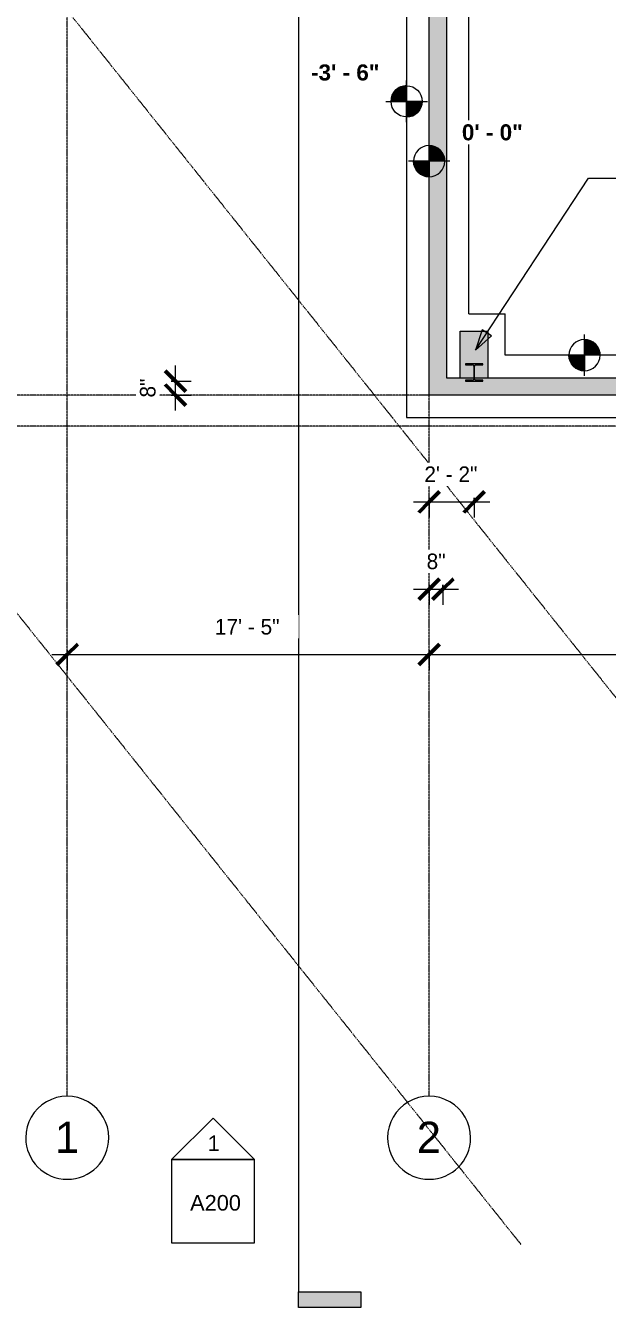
# Model space of a CAD drawing. Header units: inches. Extents: x -4066 to -1326, y 10241 to 12042.
# Drawn here: x -3592 to -3256, y 10291 to 11032 of the extents above; entities that cross this region are included whole.
import ezdxf

# ---------------------------------------------------------------- set-up
doc = ezdxf.new("R2010")
doc.units = ezdxf.units.IN
doc.header["$MEASUREMENT"] = 0
doc.linetypes.add('Double Dash 3_8_', pattern=[0.9999999999999999, 0.3749999999999999, -0.125, 0.125, -0.125, 0.125, -0.125])
doc.linetypes.add('Grid Line 1_2_', pattern=[0.8749999999999999, 0.4999999999999999, -0.125, 0.125, -0.125])
for name, color, linetype, lineweight in [('A-ANNO-DIMS', 211, 'Continuous', 9), ('A-ANNO-DIMS-96', 211, 'Continuous', 9), ('C-PROP-LINE', 91, 'Double Dash 3_8_', 9), ('G-ANNO-DIMS', 111, 'Continuous', 9), ('G-ANNO-SYMB', 111, 'Continuous', 9), ('G-ANNO-TEXT', 231, 'Continuous', 9), ('S-COLS', 52, 'Continuous', 13), ('S-FNDN', 32, 'Continuous', 13), ('S-GRID', 1, 'Continuous', 9), ('S-GRID-IDEN', 1, 'Continuous', 9)]:
    doc.layers.add(name, color=color, linetype=linetype, lineweight=lineweight)
doc.styles.add('Arial', font='arial.ttf', dxfattribs={"height": 17.99999999999998})
doc.styles.add('Arial_1', font='arial.ttf', dxfattribs={"height": 8.999999999999991})
doc.styles.add('Arial_B', font='arialbd.ttf', dxfattribs={"height": 9.285714285714281})
doc.styles.add('Century Gothic', font='', dxfattribs={"height": 8.999999999999991})
doc.styles.get('Century Gothic').set_extended_font_data('Century Gothic')
doc.dimstyles.new('OD__1_16__Tol__', dxfattribs={"dimscale": 12, "dimtxt": 9.39751442745773, "dimasz": 1, "dimexe": 0.75, "dimexo": 0.5000000000000001, "dimgap": 0.75, "dimtad": 1, "dimdec": 4, "dimrnd": 0.0625, "dimzin": 3, "dimdsep": 46, "dimlunit": 4, "dimtxsty": 'Century Gothic', "dimblk1": 'OBLIQUE', "dimblk2": 'OBLIQUE', "dimsah": 1, "dimcen": 0.09, "dimdle": 0.75, "dimazin": 0, "dimtfac": 1, "dimtdec": 4, "dimtix": 1, "dimtmove": 0, "dimatfit": 3, "dimfxl": 1, "dimtvp": 1, "dimtfill": 1, "dimfrac": 2, "dimtolj": 1, "dimtzin": 0, "dimarcsym": 2})

# ---------------------------------------------------------------- blocks, each defined once
blk = doc.blocks.new('W-Wide Flange-Column - W10X49-1629263-STRUCTURAL SCHEMATIC - 1ST FLOOR')
at = {"layer": 'S-COLS', "lineweight": 9}
h = blk.add_hatch(dxfattribs=at)
h.set_pattern_fill('FP_12', color=256, style=0, pattern_type=2)
h.set_pattern_definition([(45, (3332.703, -10831.386), (-9.503515139147199, 9.503515139147199), []), (45, (3332.703, -10816.986), (-9.503515139147199, 9.503515139147199), [])])
h.paths.add_polyline_path([(4.15503695344239, -4.990234374990563), (4.999999999996475, -4.990234374990734), (4.999999999996475, -4.431640624990847), (0.8613281249965893, -4.431640624990677), (0.3724300770668946, -4.229132422920372), (0.1699218749965894, -3.740234374990677), (0.1699218749965894, 3.740234375009436), (0.3724300770667241, 4.22913242293913), (0.8613281249969303, 4.431640625009435), (4.999999999996475, 4.431640625009265), (4.999999999996475, 4.990234375009151), (-5.000000000003467, 4.990234375009321), (-5.000000000003467, 4.431640625009435), (-0.8613281250030694, 4.431640625009435), (-0.3724300770738864, 4.22913242293913), (-0.1699218750035811, 3.740234375009436), (-0.1699218750035811, -3.740234374990677), (-0.3724300770737158, -4.229132422920372), (-0.8613281250047747, -4.431640624990677), (-5.000000000003467, -4.431640624990677), (-5.000000000003467, -4.990234374990563), (-3.000000000003069, -4.990234374990563)], flags=0)
for p, q in [((4.999999999999993, 4.990234374999829), (-5.000000000000004, 4.990234374999829)), ((-5.000000000000004, 4.990234374999829), (-5.000000000000004, 4.431640624999829)), ((-5.000000000000004, 4.431640624999829), (-0.8613281250000152, 4.431640624999829)), ((-0.169921875000006, 3.740234374999829), (-0.1699218750000061, -3.740234375000157)), ((0.169921874999994, -3.740234375000171), (0.1699218749999939, 3.740234374999824)), ((0.8613281249999939, 4.431640624999829), (4.999999999999993, 4.431640624999829)), ((4.999999999999993, 4.431640624999829), (4.999999999999993, 4.990234374999829)), ((-0.8613281250000059, -4.431640625000166), (-5.000000000000004, -4.431640625000166)), ((-5.000000000000004, -4.431640625000166), (-5.000000000000004, -4.990234375000167)), ((-5.000000000000004, -4.990234375000167), (4.999999999999993, -4.990234375000167)), ((4.999999999999993, -4.431640625000166), (0.8613281249999979, -4.431640625000167)), ((4.999999999999993, -4.990234375000167), (4.999999999999993, -4.431640625000166))]:
    blk.add_line(p, q, dxfattribs=at)
for centre, radius, start, end in [((-0.8613281250000059, 3.74023437499983), 0.6914062500000004, 2.671665932429354e-13, 90.00000000000081), ((0.8613281249999937, 3.74023437499983), 0.6914062499999991, 90.00000000000034, 180.0000000000005), ((-0.8613281250000059, -3.740234375000167), 0.6914062499999994, 269.9999999999999, 8.841942014468576e-13), ((0.8613281249999937, -3.740234375000167), 0.6914062500000004, 180.0000000000004, 270.0000000000001)]:
    blk.add_arc(centre, radius, start, end, dxfattribs=at)
blk = doc.blocks.new('Family - ___-1416994-STRUCTURAL SCHEMATIC - 1ST FLOOR')
at = {"layer": 'C-PROP-LINE'}
blk.add_line((-4057.769508634276, 11269.98041316882), (-3305.556177267425, 10327.31480616342), dxfattribs=at)
blk = doc.blocks.new('Family - ___-1442676-STRUCTURAL SCHEMATIC - 1ST FLOOR')
at = {"layer": 'C-PROP-LINE'}
blk.add_line((-4057.769508634273, 11654.76584374848), (-2998.51120984018, 10327.31480616342), dxfattribs=at)
blk = doc.blocks.new('Elevation - Detail Number-151647-STRUCTURAL SCHEMATIC - 1ST FLOOR')
at = {"layer": 'G-ANNO-SYMB'}
for p, q in [((0.2499999999999999, 0.2499999999999999), (-0.25, 0.2499999999999999)), ((-0.25, 0.2499999999999999), (-0.25, -0.2499999999999999)), ((0.2499999999999999, -0.2499999999999999), (0.2499999999999999, 0.2499999999999999)), ((-0.25, -0.2499999999999999), (0.2499999999999999, -0.2499999999999999))]:
    blk.add_line(p, q, dxfattribs=at)
blk = doc.blocks.new('Elevation - Detail Number-151370-STRUCTURAL SCHEMATIC - 1ST FLOOR')
at = {"layer": 'G-ANNO-SYMB'}
for p, q in [((-2.039103928658844e-44, 0.249999999999999), (-0.2499999999999995, -2.498001805406602e-16)), ((0.2499999999999996, -2.654126918244517e-16), (-2.039103928658844e-44, 0.249999999999999)), ((-0.2499999999999995, -2.498001805406602e-16), (0.2499999999999996, -2.498001805406602e-16))]:
    blk.add_line(p, q, dxfattribs=at)
blk = doc.blocks.new('Section - 3_32_ x 3_8_-54337-STRUCTURAL SCHEMATIC - 1ST FLOOR')
at = {"layer": 'G-ANNO-SYMB'}
blk.add_hatch(color=256, dxfattribs=at).paths.add_polyline_path([(-3.058655892988276e-44, 0.3749999999999998), (0, 0), (-0.09374999999999996, 0), (-0.09374999999999996, 0.3749999999999998)], flags=0)
for p, q in [((-3.058655892988276e-44, 0.3749999999999998), (-0.09374999999999996, 0.3749999999999998)), ((-0.09374999999999996, 0.3749999999999998), (-0.09374999999999996, 0)), ((0, 0), (-3.058655892988276e-44, 0.3749999999999998)), ((-0.09374999999999996, 0), (0, 0))]:
    blk.add_line(p, q, dxfattribs=at)
blk = doc.blocks.new('Grid - Grid Head - Circle-50561-STRUCTURAL SCHEMATIC - 1ST FLOOR')
at = {"layer": 'S-GRID-IDEN'}
for centre, start, end in [((3.326430646399931e-61, -4.078299540852453e-18), 359.9999999999996, 179.9999999999998), ((-3.063147132161011e-60, 3.755506388259091e-17), 179.9999999999998, 359.9999999999993)]:
    blk.add_arc(centre, 0.2500000000000002, start, end, dxfattribs=at)
blk = doc.blocks.new('DIMBLOCK22-STRUCTURAL SCHEMATIC - 1ST FLOOR')
at = {"layer": 'A-ANNO-DIMS-96', "lineweight": 50}
for p, q in [((-3505.223299036778, 10826.39539013942), (-3511.223299036778, 10832.39539013942)), ((-3505.223299036778, 10818.39539013942), (-3511.223299036778, 10824.39539013942)), ((-3505.223299036778, 10826.39539013942), (-3499.223299036778, 10820.39539013942)), ((-3505.223299036778, 10818.39539013942), (-3499.223299036778, 10812.39539013942))]:
    blk.add_line(p, q, dxfattribs=at)
at = {"layer": 'A-ANNO-DIMS-96'}
for p, q in [((-3505.223299036778, 10809.39539013942), (-3505.223299036778, 10835.39539013942)), ((-3507.708580411016, 10826.39539013942), (-3496.223299036778, 10826.39539013942)), ((-3505.223299036778, 10826.39539013942), (-3507.708580411017, 10826.39539013942)), ((-3507.708580411017, 10818.39539013942), (-3496.223299036778, 10818.39539013942)), ((-3505.223299036778, 10818.39539013942), (-3507.708580411017, 10818.39539013942))]:
    blk.add_line(p, q, dxfattribs=at)
at = {"layer": 'A-ANNO-DIMS-96', "color": 0, "insert": (-3525.759136263234, 10816.95079844732), "char_height": 8.999999999999998, "width": 13.06702006103646, "attachment_point": 1, "rotation": 89.99999999999963, "line_spacing_factor": 0.9845015114479527, "style": 'Century Gothic', "bg_fill": 3, "box_fill_scale": 1.25, "bg_fill_color": 256, "bg_fill_true_color": 13158600, "bg_fill_transparency": 0}
blk.add_mtext('8"', dxfattribs=at)
blk = doc.blocks.new('_Oblique')
at = {"color": 0, "linetype": 'ByBlock', "lineweight": -2}
blk.add_line((-0.5, -0.5), (0.5, 0.5), dxfattribs=at)
blk = doc.blocks.new('DIMBLOCK23-STRUCTURAL SCHEMATIC - 1ST FLOOR')
at = {"layer": 'A-ANNO-DIMS-96'}
for p, q in [((-3367.703253864362, 10756.582627154), (-3323.703253864361, 10756.582627154)), ((-3358.703253864362, 10759.06790852824), (-3358.703253864362, 10747.582627154)), ((-3358.703253864362, 10756.582627154), (-3358.703253864362, 10759.06790852824)), ((-3332.703253864361, 10759.06790852824), (-3332.703253864361, 10747.582627154)), ((-3332.703253864361, 10756.582627154), (-3332.703253864361, 10759.06790852824))]:
    blk.add_line(p, q, dxfattribs=at)
at = {"layer": 'A-ANNO-DIMS-96', "lineweight": 50}
for p, q in [((-3358.703253864362, 10756.582627154), (-3364.703253864362, 10750.582627154)), ((-3358.703253864362, 10756.582627154), (-3352.703253864362, 10762.582627154)), ((-3332.703253864361, 10756.582627154), (-3338.703253864361, 10750.582627154)), ((-3332.703253864361, 10756.582627154), (-3326.703253864361, 10762.582627154))]:
    blk.add_line(p, q, dxfattribs=at)
at = {"layer": 'A-ANNO-DIMS-96', "color": 0, "insert": (-3361.440361357961, 10777.11846438046), "char_height": 8.999999999999998, "width": 37.76905798463964, "attachment_point": 1, "line_spacing_factor": 0.9845015114479527, "style": 'Century Gothic', "bg_fill": 3, "box_fill_scale": 1.25, "bg_fill_color": 256, "bg_fill_true_color": 13158600, "bg_fill_transparency": 0}
blk.add_mtext('2\' - 2"', dxfattribs=at)
blk = doc.blocks.new('DIMBLOCK24-STRUCTURAL SCHEMATIC - 1ST FLOOR')
at = {"layer": 'A-ANNO-DIMS-96', "lineweight": 50}
for p, q in [((-3358.703253864362, 10706.22157942477), (-3352.703253864362, 10712.22157942477)), ((-3350.703253864362, 10706.22157942477), (-3344.703253864362, 10712.22157942477)), ((-3358.703253864362, 10706.22157942477), (-3364.703253864362, 10700.22157942477)), ((-3350.703253864362, 10706.22157942477), (-3356.703253864362, 10700.22157942477))]:
    blk.add_line(p, q, dxfattribs=at)
at = {"layer": 'A-ANNO-DIMS-96'}
for p, q in [((-3367.703253864362, 10706.22157942477), (-3341.703253864362, 10706.22157942477)), ((-3358.703253864362, 10708.70686079901), (-3358.703253864362, 10697.22157942477)), ((-3358.703253864362, 10706.22157942477), (-3358.703253864362, 10708.70686079901)), ((-3350.703253864362, 10708.70686079901), (-3350.703253864362, 10697.22157942477)), ((-3350.703253864362, 10706.22157942477), (-3350.703253864362, 10708.70686079901))]:
    blk.add_line(p, q, dxfattribs=at)
at = {"layer": 'A-ANNO-DIMS-96', "color": 0, "insert": (-3360.14784555646, 10726.75741665123), "char_height": 8.999999999999998, "width": 13.06702006103646, "attachment_point": 1, "line_spacing_factor": 0.9845015114479527, "style": 'Century Gothic', "bg_fill": 3, "box_fill_scale": 1.25, "bg_fill_color": 256, "bg_fill_true_color": 13158600, "bg_fill_transparency": 0}
blk.add_mtext('8"', dxfattribs=at)
blk = doc.blocks.new('Spot Elevations - Spot Elevation - Target Filled 2-1621861-STRUCTURAL SCHEMATIC - 1ST FLOOR')
at = {"layer": 'G-ANNO-DIMS'}
h = blk.add_hatch(color=256, dxfattribs=at)
edge = h.paths.add_edge_path(flags=0)
edge.add_line((1.249000902703301e-16, 0), (-0.09374999999999985, 0))
edge.add_arc((5.724587470723462e-16, -3.434752482434078e-16), 0.09375000000000037, 90.00000000000063, 180.0000000000002, ccw=False)
edge.add_line((1.249000902703301e-16, 0.09375000000000007), (1.249000902703301e-16, 0))
h = blk.add_hatch(color=256, dxfattribs=at)
edge = h.paths.add_edge_path(flags=0)
edge.add_line((1.249000902703301e-16, 0), (0.09375000000000029, 0))
edge.add_arc((2.289834988289385e-16, 6.245004513516504e-17), 0.09374999999999996, 269.99999999999955, 359.99999999999966, ccw=False)
edge.add_line((1.249000902703301e-16, -0.09375), (1.249000902703301e-16, 0))
for p, q in [((-2.706168622523819e-16, 0.1243846875261664), (-2.706168622523819e-16, -0.125)), ((1.249000902703301e-16, 0), (1.249000902703301e-16, 0.09375000000000007)), ((0.1250000000000001, 7.067913962433002e-16), (-0.1249999999999998, 7.067913962433002e-16)), ((-0.09374999999999985, 0), (1.249000902703301e-16, 0)), ((1.249000902703301e-16, 0), (1.249000902703301e-16, -0.09375)), ((0.09375000000000029, 0), (1.249000902703301e-16, 0))]:
    blk.add_line(p, q, dxfattribs=at)
blk.add_circle((1.249000902703301e-16, 0), 0.09375000000000007, dxfattribs=at)
for centre, radius, start, end in [((5.724587470723462e-16, -3.434752482434078e-16), 0.09375000000000037, 90.00000000000026, 179.9999999999999), ((2.289834988289385e-16, 6.245004513516504e-17), 0.09374999999999996, 269.9999999999992, 359.9999999999993)]:
    blk.add_arc(centre, radius, start, end, dxfattribs=at)
blk = doc.blocks.new('DIMBLOCK28-STRUCTURAL SCHEMATIC - 1ST FLOOR')
at = {"layer": 'A-ANNO-DIMS-96'}
for p, q in [((-3576.703253864363, 10668.41574586703), (-3358.703253864362, 10668.41574586703)), ((-3567.703253864363, 10670.90102724127), (-3567.703253864363, 10659.41574586703)), ((-3567.703253864363, 10668.41574586703), (-3567.703253864363, 10670.90102724127)), ((-3358.703253864362, 10670.90102724127), (-3358.703253864362, 10659.41574586703)), ((-3358.703253864362, 10668.41574586703), (-3358.703253864362, 10670.90102724127))]:
    blk.add_line(p, q, dxfattribs=at)
at = {"layer": 'A-ANNO-DIMS-96', "lineweight": 50}
for p, q in [((-3567.703253864363, 10668.41574586703), (-3573.703253864363, 10662.41574586703)), ((-3567.703253864363, 10668.41574586703), (-3561.703253864363, 10674.41574586703)), ((-3358.703253864362, 10668.41574586703), (-3364.703253864362, 10662.41574586703)), ((-3358.703253864362, 10668.41574586703), (-3352.703253864362, 10674.41574586703))]:
    blk.add_line(p, q, dxfattribs=at)
at = {"layer": 'A-ANNO-DIMS-96', "color": 0, "insert": (-3482.445783406299, 10688.95158309349), "char_height": 8.999999999999998, "width": 46.18207090064941, "attachment_point": 1, "line_spacing_factor": 0.9845015114479527, "style": 'Century Gothic', "bg_fill": 3, "box_fill_scale": 1.25, "bg_fill_color": 256, "bg_fill_true_color": 13158600, "bg_fill_transparency": 0}
blk.add_mtext('17\' - 5"', dxfattribs=at)
blk = doc.blocks.new('DIMBLOCK29-STRUCTURAL SCHEMATIC - 1ST FLOOR')
at = {"layer": 'A-ANNO-DIMS-96'}
for p, q in [((-3026.203253864362, 10763.69705680641), (-3026.203253864362, 10659.41574586703)), ((-3026.203253864362, 10668.41574586703), (-3026.203253864362, 10763.69705680642)), ((-3358.703253864362, 10670.90102724127), (-3358.703253864362, 10659.41574586703)), ((-3358.703253864362, 10668.41574586703), (-3358.703253864362, 10670.90102724127)), ((-3358.703253864362, 10668.41574586703), (-3026.203253864362, 10668.41574586703))]:
    blk.add_line(p, q, dxfattribs=at)
at = {"layer": 'A-ANNO-DIMS-96', "lineweight": 50}
for p, q in [((-3358.703253864362, 10668.41574586703), (-3364.703253864362, 10662.41574586703)), ((-3358.703253864362, 10668.41574586703), (-3352.703253864362, 10674.41574586703)), ((-3026.203253864362, 10668.41574586703), (-3032.203253864362, 10662.41574586703)), ((-3026.203253864362, 10668.41574586703), (-3020.203253864362, 10674.41574586703))]:
    blk.add_line(p, q, dxfattribs=at)
at = {"layer": 'A-ANNO-DIMS-96', "color": 0, "insert": (-3223.181634373192, 10688.95158309349), "char_height": 8.999999999999998, "width": 73.7481132211921, "attachment_point": 1, "line_spacing_factor": 0.9845015114479527, "style": 'Century Gothic', "bg_fill": 3, "box_fill_scale": 1.25, "bg_fill_color": 256, "bg_fill_true_color": 13158600, "bg_fill_transparency": 0}
blk.add_mtext('27\' - 8 1/2"', dxfattribs=at)

msp = doc.modelspace()

# ---------------------------------------------------------------- hatches: boundary and pattern name
at = {"layer": 'G-ANNO-TEXT'}
msp.add_hatch(color=256, dxfattribs=at).paths.add_polyline_path([(-3331.929571858142, 10844.28233132241), (-3322.652317917457, 10852.54497582404), (-3328.026556518967, 10856.0766183336)], flags=0)
at = {"layer": 'S-FNDN'}
for points in [[(-3357.875536101, 10828.39539013943), (-3348.703253864364, 10828.39539013943), (-3348.703253864363, 11073.72546826441), (-3349.453253864363, 11073.72546826441), (-3349.942151912292, 11073.52296006234), (-3350.144660114363, 11073.03406201441), (-3350.144660114363, 11068.89539013941), (-3350.703253864362, 11068.89539013941), (-3350.703253864362, 11078.89539013941), (-3350.144660114363, 11078.89539013941), (-3350.144660114363, 11074.75671826441), (-3349.942151912292, 11074.26782021648), (-3349.453253864363, 11074.06531201441), (-3348.703253864363, 11074.06531201441), (-3348.703253864684, 11083.89539013941), (-3358.703253864362, 11083.89539013941), (-3358.703253864364, 10828.39539013943)], [(-3335.703253864363, 10828.39539013943), (-3332.873175739364, 10828.39539013943), (-3332.873175739364, 10835.12585888943), (-3333.075683941434, 10835.61475693736), (-3333.564581989365, 10835.81726513943), (-3337.703253864364, 10835.81726513943), (-3337.703253864364, 10836.37585888943), (-3327.703253864364, 10836.37585888943), (-3327.703253864364, 10835.81726513943), (-3331.841925739364, 10835.81726513943), (-3332.330823787294, 10835.61475693736), (-3332.533331989364, 10835.12585888943), (-3332.533331989364, 10828.39539013943), (-3324.703253864364, 10828.39539013943), (-3324.703253864364, 10855.27511969204), (-3340.703253864363, 10855.27511969204), (-3340.703253864364, 10828.39539013943), (-3337.703253864364, 10828.39539013943)], [(-3327.703253864364, 10818.39539013943), (-3040.203253864364, 10818.39539013943), (-3040.203253864364, 10826.39539013943), (-3028.203253864363, 10826.39539013943), (-3028.203253864363, 10828.39539013943), (-3052.033331989362, 10828.39539013943), (-3052.033331989362, 10827.64539013943), (-3051.830823787293, 10827.1564920915), (-3051.341925739363, 10826.95398388943), (-3047.203253864362, 10826.95398388943), (-3047.203253864362, 10826.39539013943), (-3057.203253864363, 10826.39539013943), (-3057.203253864363, 10826.95398388943), (-3053.064581989362, 10826.95398388943), (-3052.575683941433, 10827.1564920915), (-3052.373175739362, 10827.64539013943), (-3052.373175739362, 10828.39539013943), (-3332.533331989364, 10828.39539013943), (-3332.533331989364, 10827.64539013943), (-3332.330823787293, 10827.1564920915), (-3331.841925739364, 10826.95398388943), (-3327.703253864364, 10826.95398388943), (-3327.703253864364, 10826.39539013943), (-3337.703253864364, 10826.39539013943), (-3337.703253864364, 10826.95398388943), (-3333.564581989364, 10826.95398388943), (-3333.075683941434, 10827.1564920915), (-3332.873175739364, 10827.64539013943), (-3332.873175739364, 10828.39539013943), (-3358.703253864364, 10828.39539013943), (-3358.703253864364, 10818.39539013943), (-3328.11992053103, 10818.39539013943)]]:
    msp.add_hatch(color=256, dxfattribs=at).paths.add_polyline_path(points, flags=0)

# ---------------------------------------------------------------- linework, layer by layer
at = {"layer": 'G-ANNO-SYMB'}
msp.add_line((-3434.232560440708, 11847.41171558465), (-3434.232560440708, 10300.08502562542), dxfattribs=at)
at = {"layer": 'G-ANNO-TEXT'}
for p, q in [((-3331.929571858142, 10844.28233132241), (-3266.589651822032, 10943.71264442083)), ((-3266.589651822032, 10943.71264442083), (-3244.809678476661, 10943.71264442083)), ((-3328.026556518967, 10856.0766183336), (-3331.929571858142, 10844.28233132241)), ((-3322.652317917457, 10852.54497582404), (-3328.026556518967, 10856.0766183336)), ((-3331.929571858142, 10844.28233132241), (-3322.652317917457, 10852.54497582404))]:
    msp.add_line(p, q, dxfattribs=at)
at = {"layer": 'S-FNDN', "lineweight": 9}
for p, q in [((-3358.703253864361, 10818.39539013942), (-3358.703253864359, 11073.8953901394)), ((-3348.703253864359, 11073.7254682644), (-3348.703253864361, 10828.39539013942)), ((-3371.703253864358, 11060.8953901394), (-3371.703253864361, 10805.39539013942)), ((-3335.70325386436, 10865.27511969203), (-3335.703253864358, 11055.89539013937)), ((-3335.703253864361, 10865.27511969203), (-3314.70325386436, 10865.27511969203)), ((-3314.703253864361, 10841.39539013942), (-3314.70325386436, 10865.27511969203)), ((-3340.703253864361, 10828.39539013942), (-3340.70325386436, 10855.27511969203)), ((-3340.70325386436, 10855.27511969203), (-3324.70325386436, 10855.27511969203)), ((-3324.70325386436, 10855.27511969203), (-3324.703253864361, 10828.39539013942)), ((-3070.203253864359, 10841.39539013942), (-3314.703253864361, 10841.39539013942)), ((-3348.703253864361, 10828.39539013942), (-3332.873175739361, 10828.39539013942)), ((-3332.533331989361, 10828.39539013942), (-3060.203253864359, 10828.39539013942)), ((-3040.20325386436, 10818.39539013942), (-3358.703253864361, 10818.39539013942)), ((-3371.703253864361, 10805.39539013942), (-3040.203253864361, 10805.39539013942))]:
    msp.add_line(p, q, dxfattribs=at)
at = {"layer": 'S-GRID', "linetype": 'Grid Line 1_2_'}
for p, q in [((-3567.703253864364, 10413.09146378301), (-3567.703253864352, 11974.97202379062)), ((-3358.703253864364, 10413.09146378301), (-3358.703253864351, 11974.97202379062)), ((-1374.377465411877, 10818.39539013941), (-3750.493318273378, 10818.39539013943)), ((-1374.377465411877, 10800.3953901394), (-3984.513332154157, 10800.39539013942))]:
    msp.add_line(p, q, dxfattribs=at)

# ---------------------------------------------------------------- block references
at = {"layer": 'C-PROP-LINE'}
for name in ['Family - ___-1442676-STRUCTURAL SCHEMATIC - 1ST FLOOR', 'Family - ___-1416994-STRUCTURAL SCHEMATIC - 1ST FLOOR']:
    msp.add_blockref(name, (0, 0), dxfattribs=at)
at = {"layer": 'G-ANNO-DIMS', "xscale": 95.99999999999994, "yscale": 95.99999999999994, "zscale": 95.99999999999994, "rotation": 180}
msp.add_blockref('Spot Elevations - Spot Elevation - Target Filled 2-1621861-STRUCTURAL SCHEMATIC - 1ST FLOOR', (-3371.703253864357, 10988.13514059937), dxfattribs=at)
at = {"layer": 'G-ANNO-DIMS', "extrusion": (0, 0, -1), "xscale": 95.99999999999994, "yscale": 95.99999999999994, "zscale": 95.99999999999994, "rotation": 180}
for p in [(3358.703253864357, 10953.52567293628), (3268.99130374337, 10841.39539013941)]:
    msp.add_blockref('Spot Elevations - Spot Elevation - Target Filled 2-1621861-STRUCTURAL SCHEMATIC - 1ST FLOOR', p, dxfattribs=at)
at = {"layer": 'G-ANNO-SYMB', "xscale": 95.99999999999994, "yscale": 95.99999999999994, "zscale": 95.99999999999994}
for name, p in [('Elevation - Detail Number-151370-STRUCTURAL SCHEMATIC - 1ST FLOOR', (-3483.481176201328, 10376.46327297695)), ('Elevation - Detail Number-151647-STRUCTURAL SCHEMATIC - 1ST FLOOR', (-3483.481176201328, 10352.46327297696))]:
    msp.add_blockref(name, p, dxfattribs=at)
at = {"layer": 'G-ANNO-SYMB', "extrusion": (0, 0, -1), "xscale": 95.99999999999994, "yscale": 95.99999999999994, "zscale": 95.99999999999994, "rotation": 90.0000000000006}
msp.add_blockref('Section - 3_32_ x 3_8_-54337-STRUCTURAL SCHEMATIC - 1ST FLOOR', (3434.232560440705, 10300.08502562541), dxfattribs=at)
at = {"layer": 'S-COLS', "lineweight": 9}
msp.add_blockref('W-Wide Flange-Column - W10X49-1629263-STRUCTURAL SCHEMATIC - 1ST FLOOR', (-3332.703253864361, 10831.38562451442), dxfattribs=at)
at = {"layer": 'S-GRID-IDEN', "xscale": 95.99999999999994, "yscale": 95.99999999999994, "zscale": 95.99999999999994}
for p in [(-3567.703253864363, 10389.091463783), (-3358.703253864362, 10389.091463783)]:
    msp.add_blockref('Grid - Grid Head - Circle-50561-STRUCTURAL SCHEMATIC - 1ST FLOOR', p, dxfattribs=at)

# ---------------------------------------------------------------- texts
at = {"layer": 'G-ANNO-SYMB', "char_height": 8.999999999999991, "attachment_point": 1, "style": 'Arial_1'}
for s, insert, width in [('1', (-3486.591534301342, 10390.42570834576), 8.483999999999991), ('A200', (-3496.75604792591, 10356.01621807366), 35.75399999999996)]:
    msp.add_mtext(s, dxfattribs=dict(at, insert=insert, width=width))
at = {"layer": 'S-GRID-IDEN', "char_height": 17.99999999999998, "width": 16.96799999999998, "attachment_point": 1, "style": 'Arial'}
for s, insert in [('1', (-3574.832276964216, 10398.37940326366)), ('2', (-3365.832276964215, 10398.37940326366))]:
    msp.add_mtext(s, dxfattribs=dict(at, insert=insert))

# ---------------------------------------------------------------- next in the draw order: texts
at = {"layer": 'G-ANNO-DIMS', "char_height": 9.285714285714281, "attachment_point": 1, "line_spacing_factor": 0.9417779076525878, "style": 'Arial_B', "bg_fill": 3, "box_fill_scale": 1.25, "bg_fill_color": 256, "bg_fill_true_color": 13158600, "bg_fill_transparency": 0}
for s, insert, width in [('-3\' - 6"', (-3426.89407165489, 11009.48163308496), 46.05796269727402), ('0\' - 0"', (-3339.782163476985, 10974.87216542188), 40.98938307030129)]:
    msp.add_mtext(s, dxfattribs=dict(at, insert=insert, width=width))

# ---------------------------------------------------------------- next in the draw order: dimensions: what is measured, and where the dimension line sits
at = {"layer": 'A-ANNO-DIMS'}
dim = msp.add_linear_dim(base=(-3505.22329903678, 10826.39539013943), p1=(-3513.708580411017, 10818.39539013942), p2=(-3513.708580411017, 10826.39539013942), angle=89.99999999999991, dimstyle='OD__1_16__Tol__', override={"dimpost": '<>', "dimfxl": 8}, dxfattribs=at)
dim.commit()
dim.dimension.update_dxf_attribs({"geometry": 'DIMBLOCK22-STRUCTURAL SCHEMATIC - 1ST FLOOR', "text_midpoint": (-3518.949675686263, 10822.39539013943)})
for base, p1, p2, override, picture, middle in [((-3332.703253864361, 10756.582627154), (-3358.703253864362, 10765.06790852824), (-3332.703253864361, 10765.06790852824), {"dimpost": '<>', "dimfxl": 26.00000000000045}, 'DIMBLOCK23-STRUCTURAL SCHEMATIC - 1ST FLOOR', (-3345.703253864362, 10770.19581549538)), ((-3350.703253864362, 10706.22157942477), (-3358.703253864362, 10714.70686079901), (-3350.703253864362, 10714.70686079901), {"dimpost": '<>', "dimfxl": 7.999999999999545}, 'DIMBLOCK24-STRUCTURAL SCHEMATIC - 1ST FLOOR', (-3354.703253864362, 10719.94795607426)), ((-3358.703253864362, 10668.41574586703), (-3567.703253864363, 10676.90102724127), (-3358.703253864362, 10676.90102724127), {"dimpost": '<>', "dimfxl": 209.0000000000005}, 'DIMBLOCK28-STRUCTURAL SCHEMATIC - 1ST FLOOR', (-3463.203253864363, 10682.02893420841))]:
    dim = msp.add_linear_dim(base=base, p1=p1, p2=p2, dimstyle='OD__1_16__Tol__', override=override, dxfattribs=at)
    dim.commit()
    dim.dimension.update_dxf_attribs({"geometry": picture, "text_midpoint": middle})

# ---------------------------------------------------------------- next in the draw order: dimensions: what is measured, and where the dimension line sits
dim = msp.add_linear_dim(base=(-3026.203253864362, 10668.41574586703), p1=(-3358.703253864362, 10676.90102724127), p2=(-3026.203253864362, 10769.69705680642), dimstyle='OD__1_16__Tol__', override={"dimpost": '<>', "dimfxl": 345.2062471958697}, dxfattribs=at)
dim.commit()
dim.dimension.update_dxf_attribs({"geometry": 'DIMBLOCK29-STRUCTURAL SCHEMATIC - 1ST FLOOR', "text_midpoint": (-3192.453253864362, 10682.6407629009)})

doc.saveas('drawing.dxf')
